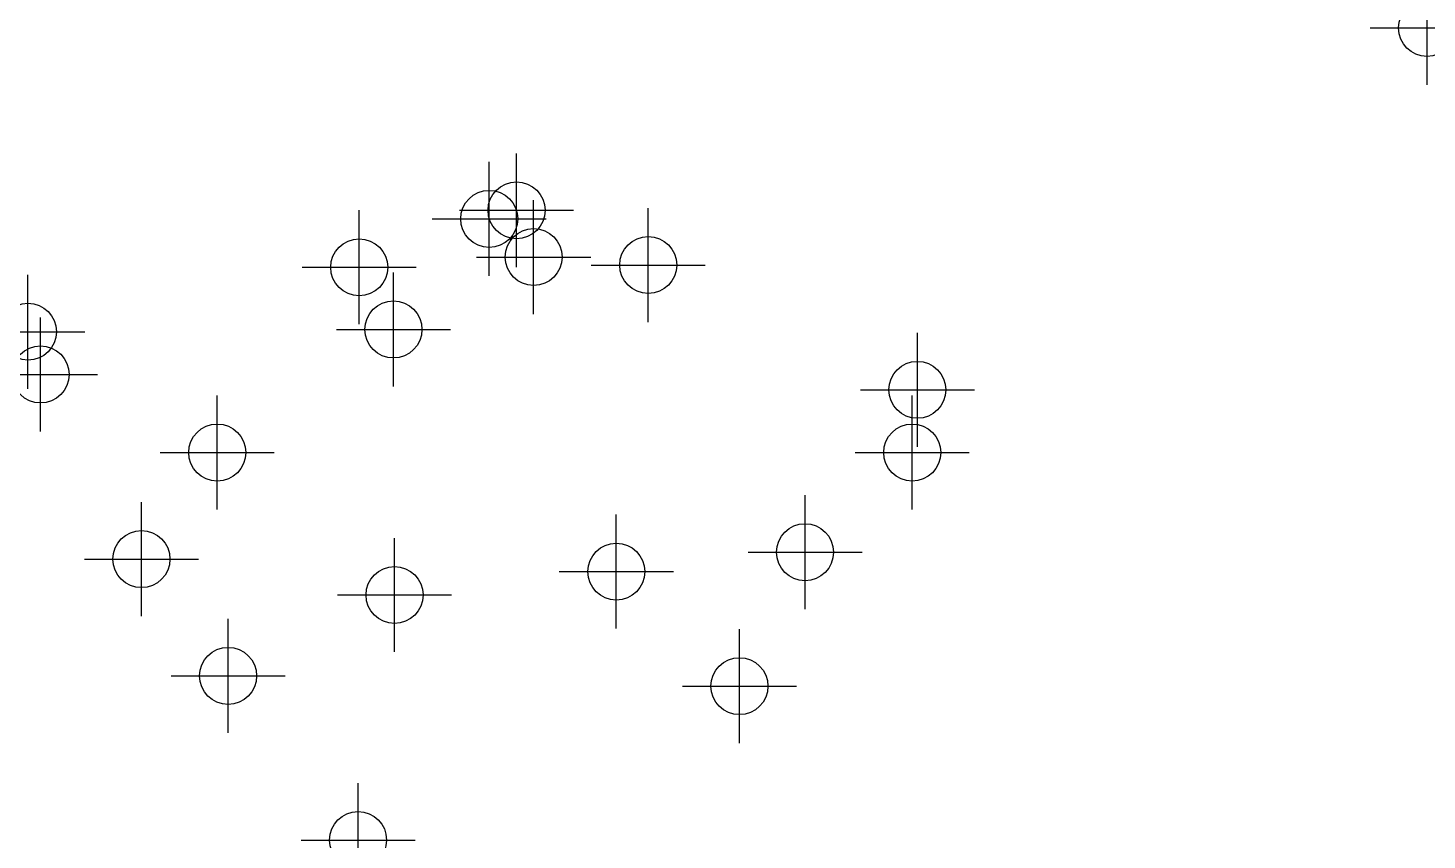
# Model space of a CAD drawing. Header units: inches. Extents: x 1412622.3 to 1412646.9, y 4931577.5 to 4931591.8.
import ezdxf

# ---------------------------------------------------------------- set-up
doc = ezdxf.new("R2010")
doc.units = ezdxf.units.IN
doc.header["$MEASUREMENT"] = 0
doc.header["$PDMODE"] = 34

msp = doc.modelspace()

# ---------------------------------------------------------------- linework, layer by layer
for p in [(1412646.86, 4931591.75, 58.46), (1412630.41, 4931588.4, 64.58), (1412630.89, 4931588.55, 64.61), (1412631.19, 4931587.73, 64.76), (1412628.13, 4931587.55, 64.92), (1412633.2, 4931587.59, 64.65), (1412622.32, 4931586.42, 65.4), (1412628.73, 4931586.46, 65.28), (1412622.54, 4931585.67, 65.73), (1412637.92, 4931585.4, 64.18), (1412625.64, 4931584.3, 66.05), (1412637.83, 4931584.3, 64.97), (1412635.95, 4931582.55, 66.74), (1412624.31, 4931582.43, 66.87), (1412632.64, 4931582.21, 68.47), (1412628.75, 4931581.8, 68.29), (1412625.83, 4931580.38, 67.99), (1412634.8, 4931580.2, 68.43), (1412628.11, 4931577.5, 68.42)]:
    msp.add_point(p)

doc.saveas('drawing.dxf')
